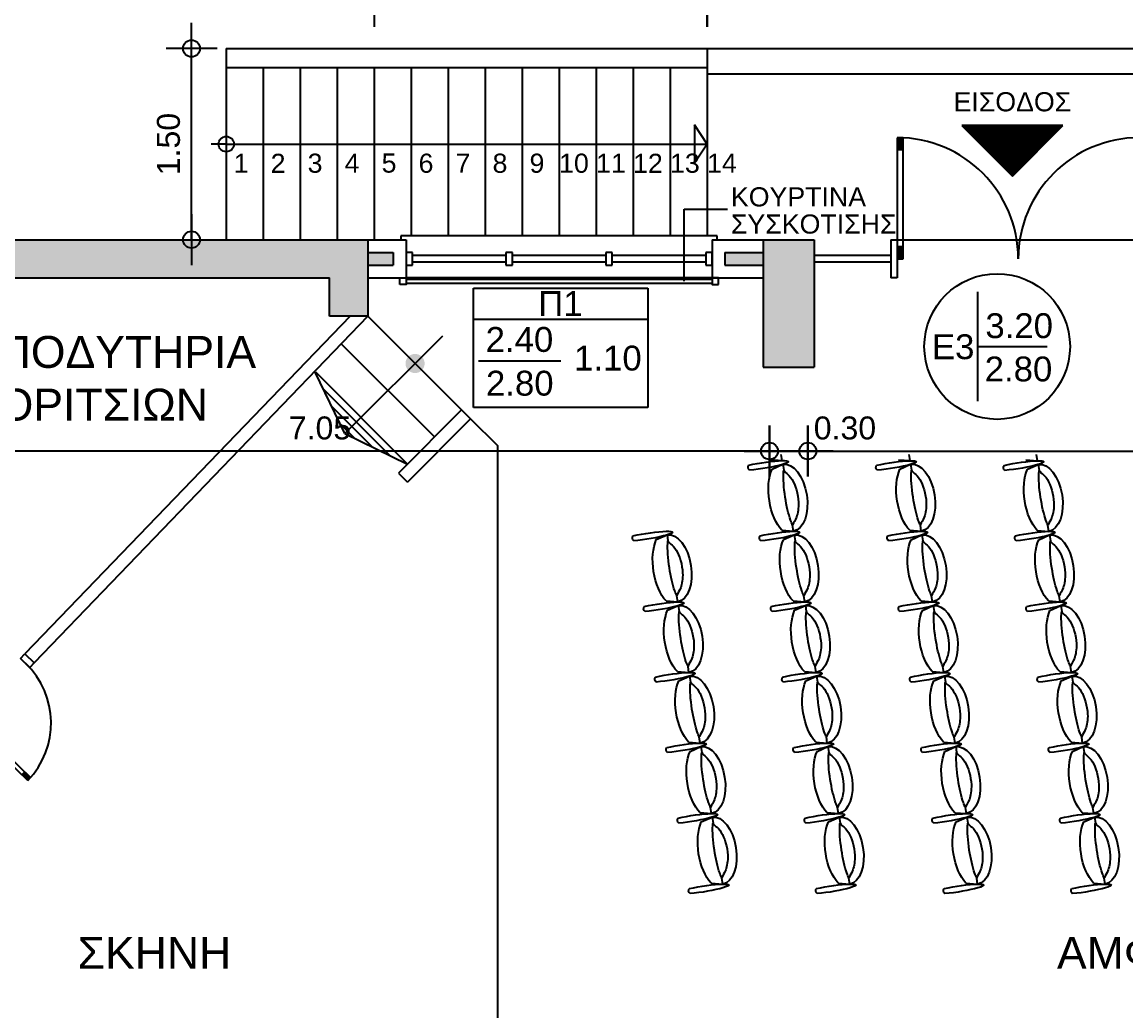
# Model space of a CAD drawing. Header units: metres. Extents: x -11 to 85, y -301 to 135.
# Drawn here: x 16.26 to 24.92, y 38.5 to 46.25 of the extents above; entities that cross this region are included whole.
import ezdxf
from ezdxf.enums import TextEntityAlignment as Align

# ---------------------------------------------------------------- set-up
doc = ezdxf.new("R2010")
doc.units = ezdxf.units.M
doc.header["$LTSCALE"] = 0.036
doc.header["$PDMODE"] = 2
for name, color, linetype in [('arxitek corofos', 252, 'Continuous'), ('DIMBLK', 252, 'Continuous'), ('Epipla', 252, 'Continuous'), ('Parathira', 252, 'Continuous')]:
    doc.layers.add(name, color=color, linetype=linetype)
doc.styles.add('COMU-N', font='arial.ttf')
doc.styles.get("Standard").update_dxf_attribs({"font": 'arial.ttf'})
doc.dimstyles.new('CADWDOT', dxfattribs={"dimscale": 0.1, "dimtxt": 1.8, "dimasz": 0.08, "dimexe": 2, "dimexo": 0, "dimgap": 0.09, "dimtad": 0, "dimrnd": 0.001, "dimzin": 0, "dimdsep": 46, "dimtxsty": 'Standard', "dimblk1": 'ARTDIM', "dimblk2": 'ARTDIM', "dimsah": 1, "dimcen": 0.09, "dimdle": 0.05, "dimse1": 1, "dimse2": 1, "dimadec": 0, "dimazin": 0, "dimtfac": 1, "dimtmove": 0, "dimatfit": 3, "dimldrblk": 'ARTDIM', "dimfxl": 2, "dimtvp": 0.9999, "dimtolj": 1, "dimtzin": 0, "dimarcsym": 0})

# ---------------------------------------------------------------- blocks, each defined once
blk = doc.blocks.new('A$C52D13D70')
at = {"layer": 'Parathira'}
for p, q in [((-0.33, 0.04), (-0.33, -2.44)), ((-0.3, 0.04), (-0.33, 0.04)), ((-0.1, 0), (-0.2, 0)), ((-0.2, 0), (-0.2, -0.05)), ((-0.1, -0.05), (-0.1, 0)), ((0, 0), (0, -2.4)), ((-0.2, -0.05), (-0.1, -0.05)), ((-0.175, -0.05), (-0.175, -0.7833)), ((-0.125, -0.05), (-0.125, -0.7833)), ((-0.1, -0.7833), (-0.2, -0.7833)), ((-0.2, -0.7833), (-0.2, -0.8333)), ((-0.2, -0.8333), (-0.1, -0.8333)), ((-0.175, -0.8333), (-0.175, -1.5667)), ((-0.125, -0.8333), (-0.125, -1.5667)), ((-0.1, -0.8333), (-0.1, -0.7833)), ((-0.1, -1.5667), (-0.2, -1.5667)), ((-0.2, -1.5667), (-0.2, -1.6167)), ((-0.2, -1.6167), (-0.1, -1.6167)), ((-0.175, -1.6167), (-0.175, -2.35)), ((-0.125, -1.6167), (-0.125, -2.35)), ((-0.1, -1.6167), (-0.1, -1.5667)), ((-0.1, -2.35), (-0.2, -2.35)), ((-0.2, -2.35), (-0.2, -2.4)), ((-0.2, -2.4), (-0.1, -2.4)), ((-0.1, -2.4), (-0.1, -2.35)), ((-0.33, -2.44), (-0.3, -2.44))]:
    blk.add_line(p, q, dxfattribs=at)
blk = doc.blocks.new('ARTDIM')
at = {"layer": 'DIMBLK'}
for p, q in [((0, -24.9975), (0, 24.9975)), ((-24.9975, 0), (24.9975, 0))]:
    blk.add_line(p, q, dxfattribs=at)
blk.add_circle((0, 0), 8.25, dxfattribs=at)
blk = doc.blocks.new('*D416')
at = {"layer": 'arxitek corofos', "color": 0, "lineweight": -2}
blk.add_line((22.1157, 42.89), (15.0817, 42.89), dxfattribs=at)
at = {"layer": 'Defpoints', "color": 0, "transparency": 16777216}
for p in [(15.0737, 43.5474), (22.1237, 43.5474), (15.0737, 42.89)]:
    blk.add_point(p, dxfattribs=at)
at = {"layer": 'arxitek corofos', "color": 0, "lineweight": -2, "xscale": 0.008, "yscale": 0.008, "zscale": 0.008, "rotation": 180}
blk.add_blockref('ARTDIM', (15.0737, 42.89), dxfattribs=at)
at = {"layer": 'arxitek corofos', "color": 0, "lineweight": -2, "xscale": 0.008, "yscale": 0.008, "zscale": 0.008}
blk.add_blockref('ARTDIM', (22.1237, 42.89), dxfattribs=at)
at = {"layer": 'arxitek corofos', "color": 0, "insert": (18.5987, 43.07), "char_height": 0.18, "attachment_point": 5}
blk.add_mtext('\\A1;7.05', dxfattribs=at)
blk = doc.blocks.new('*D417')
at = {"layer": 'arxitek corofos', "color": 0, "lineweight": -2}
for p, q in [((22.1317, 42.89), (22.4157, 42.89)), ((22.4237, 42.89), (22.9983, 42.89))]:
    blk.add_line(p, q, dxfattribs=at)
at = {"layer": 'Defpoints', "color": 0, "transparency": 16777216}
for p in [(22.1237, 43.5474), (22.4237, 43.5474), (22.4237, 42.89)]:
    blk.add_point(p, dxfattribs=at)
at = {"layer": 'arxitek corofos', "color": 0, "lineweight": -2, "xscale": 0.008, "yscale": 0.008, "zscale": 0.008, "rotation": 180}
blk.add_blockref('ARTDIM', (22.1237, 42.89), dxfattribs=at)
at = {"layer": 'arxitek corofos', "color": 0, "lineweight": -2, "xscale": 0.008, "yscale": 0.008, "zscale": 0.008}
blk.add_blockref('ARTDIM', (22.4237, 42.89), dxfattribs=at)
at = {"layer": 'arxitek corofos', "color": 0, "insert": (22.715, 43.07), "char_height": 0.18, "attachment_point": 5}
blk.add_mtext('\\A1;0.30', dxfattribs=at)
blk = doc.blocks.new('*D418')
at = {"layer": 'arxitek corofos', "color": 0, "lineweight": -2}
blk.add_line((22.4317, 42.89), (29.3157, 42.89), dxfattribs=at)
at = {"layer": 'Defpoints', "color": 0, "transparency": 16777216}
for p in [(22.4237, 43.5474), (29.3237, 43.5474), (29.3237, 42.89)]:
    blk.add_point(p, dxfattribs=at)
at = {"layer": 'arxitek corofos', "color": 0, "lineweight": -2, "xscale": 0.008, "yscale": 0.008, "zscale": 0.008, "rotation": 180}
blk.add_blockref('ARTDIM', (22.4237, 42.89), dxfattribs=at)
at = {"layer": 'arxitek corofos', "color": 0, "lineweight": -2, "xscale": 0.008, "yscale": 0.008, "zscale": 0.008}
blk.add_blockref('ARTDIM', (29.3237, 42.89), dxfattribs=at)
at = {"layer": 'arxitek corofos', "color": 0, "insert": (25.8737, 43.07), "char_height": 0.18, "attachment_point": 5}
blk.add_mtext('\\A1;6.90', dxfattribs=at)
blk = doc.blocks.new('A$C32F8495E')
at = {"layer": 'Parathira'}
for p, q in [((1.2176, 1.1864), (1.2534, 1.2213)), ((1.2874, 1.1147), (1.2176, 1.1864)), ((1.3232, 1.1496), (1.2874, 1.1147)), ((0.752, 0.7328), (0.7162, 0.6979)), ((0.8218, 0.6611), (0.752, 0.7328)), ((0.7911, 0.6927), (0.8144, 0.7154)), ((1.2447, 0.2271), (0.7911, 0.6927)), ((0.7957, 0.6972), (0.8411, 0.6507)), ((0.8004, 0.7018), (0.8458, 0.6552)), ((0.8051, 0.7063), (0.8504, 0.6597)), ((0.8097, 0.7108), (0.8551, 0.6643)), ((0.8144, 0.7154), (1.2674, 0.2504)), ((0.786, 0.6262), (0.8218, 0.6611)), ((0.8597, 0.6688), (0.8365, 0.6461)), ((1.2226, 0.2964), (1.1993, 0.2737)), ((1.204, 0.2782), (1.2493, 0.2317)), ((1.2087, 0.2828), (1.2539, 0.2363)), ((1.2133, 0.2873), (1.2585, 0.2409)), ((1.218, 0.2918), (1.263, 0.2456))]:
    blk.add_line(p, q, dxfattribs=at)
blk.add_arc((0.7911, 0.6927), 0.65, 314.25594, 44.25594, dxfattribs=at)
blk = doc.blocks.new('A$C4C174ED7')
at = {"layer": 'Epipla'}
for p, q in [((1.6756, 3.0494), (1.7669, 3.0564)), ((1.7669, 3.0564), (1.7593, 3.009)), ((2.6721, 3.0495), (2.7633, 3.0565)), ((2.7633, 3.0565), (2.7558, 3.009)), ((3.6743, 3.0497), (3.7655, 3.0566)), ((3.7655, 3.0566), (3.758, 3.0092)), ((4.6743, 3.0497), (4.7655, 3.0566)), ((4.7655, 3.0566), (4.758, 3.0092)), ((1.599, 2.5687), (1.6831, 2.5311)), ((1.6831, 2.5311), (1.6906, 2.578)), ((2.5954, 2.5688), (2.6795, 2.5311)), ((2.6795, 2.5311), (2.687, 2.578)), ((3.5976, 2.569), (3.6817, 2.5313)), ((3.6817, 2.5313), (3.6892, 2.5782)), ((4.5976, 2.569), (4.6817, 2.5313)), ((4.6817, 2.5313), (4.6892, 2.5782)), ((1.5874, 2.4964), (1.6787, 2.5034)), ((1.6787, 2.5034), (1.6711, 2.456)), ((2.5838, 2.4965), (2.6751, 2.5035)), ((2.6751, 2.5035), (2.6675, 2.456)), ((3.5861, 2.4967), (3.6773, 2.5036)), ((3.6773, 2.5036), (3.6697, 2.4562)), ((4.5861, 2.4967), (4.6773, 2.5036)), ((4.6773, 2.5036), (4.6697, 2.4562)), ((1.5107, 2.0157), (1.5949, 1.978)), ((1.5949, 1.978), (1.6023, 2.025)), ((2.5071, 2.0158), (2.5913, 1.9781)), ((2.5913, 1.9781), (2.5988, 2.025)), ((3.5094, 2.016), (3.5935, 1.9783)), ((3.5935, 1.9783), (3.601, 2.0252)), ((4.5094, 2.016), (4.5935, 1.9783)), ((4.5935, 1.9783), (4.601, 2.0252)), ((1.4992, 1.9434), (1.5904, 1.9504)), ((1.5904, 1.9504), (1.5829, 1.903)), ((2.4956, 1.9435), (2.5869, 1.9505)), ((2.5869, 1.9505), (2.5793, 1.903)), ((3.4978, 1.9437), (3.5891, 1.9506)), ((3.5891, 1.9506), (3.5815, 1.9032)), ((4.4978, 1.9437), (4.5891, 1.9506)), ((4.5891, 1.9506), (4.5815, 1.9032)), ((1.5066, 1.425), (1.5141, 1.4719)), ((2.503, 1.4251), (2.5105, 1.472)), ((3.5053, 1.4253), (3.5127, 1.4722)), ((4.5053, 1.4253), (4.5127, 1.4722)), ((1.411, 1.3904), (1.5022, 1.3974)), ((1.4225, 1.4627), (1.5066, 1.425)), ((1.5022, 1.3974), (1.4947, 1.35)), ((2.4074, 1.3905), (2.4986, 1.3975)), ((2.4189, 1.4628), (2.503, 1.4251)), ((2.4986, 1.3975), (2.4911, 1.35)), ((3.4096, 1.3906), (3.5009, 1.3976)), ((3.4211, 1.463), (3.5053, 1.4253)), ((3.5009, 1.3976), (3.4933, 1.3502)), ((4.4096, 1.3906), (4.5009, 1.3976)), ((4.4211, 1.463), (4.5053, 1.4253)), ((4.5009, 1.3976), (4.4933, 1.3502)), ((1.3343, 0.9097), (1.4184, 0.872)), ((1.4184, 0.872), (1.4259, 0.9189)), ((2.3307, 0.9098), (2.4148, 0.8721)), ((2.4148, 0.8721), (2.4223, 0.919)), ((3.3329, 0.91), (3.417, 0.8723)), ((3.417, 0.8723), (3.4245, 0.9192)), ((4.3329, 0.91), (4.417, 0.8723)), ((4.417, 0.8723), (4.4245, 0.9192)), ((1.3226, 0.8363), (1.4138, 0.8433)), ((1.4138, 0.8433), (1.4062, 0.7959)), ((2.319, 0.8364), (2.4102, 0.8434)), ((2.4102, 0.8434), (2.4027, 0.7959)), ((3.3212, 0.8366), (3.4124, 0.8435)), ((3.4124, 0.8435), (3.4049, 0.7961)), ((4.3212, 0.8366), (4.4124, 0.8435)), ((4.4124, 0.8435), (4.4049, 0.7961)), ((1.2459, 0.3556), (1.33, 0.3179)), ((1.33, 0.3179), (1.3375, 0.3649)), ((2.2423, 0.3557), (2.3264, 0.318)), ((2.3264, 0.318), (2.3339, 0.3649)), ((3.2445, 0.3559), (3.3286, 0.3182)), ((3.3286, 0.3182), (3.3361, 0.3651)), ((4.2445, 0.3559), (4.3286, 0.3182)), ((4.3286, 0.3182), (4.3361, 0.3651)), ((2.2306, 0.2823), (2.3218, 0.2893)), ((2.3218, 0.2893), (2.3143, 0.2418)), ((3.2328, 0.2825), (3.324, 0.2894)), ((3.324, 0.2894), (3.3165, 0.242)), ((4.233, 0.2836), (4.3242, 0.2905)), ((4.3242, 0.2905), (4.3166, 0.2431)), ((2.1539, -0.1984), (2.238, -0.2361)), ((2.238, -0.2361), (2.2455, -0.1892)), ((3.1561, -0.1982), (3.2402, -0.2359)), ((3.2402, -0.2359), (3.2477, -0.189)), ((4.1563, -0.1971), (4.2404, -0.2348)), ((4.2404, -0.2348), (4.2479, -0.1879)), ((2.1422, -0.2718), (2.2334, -0.2648)), ((2.2334, -0.2648), (2.2259, -0.3123)), ((3.1444, -0.2716), (3.2356, -0.2647)), ((3.2356, -0.2647), (3.2281, -0.3121)), ((4.1446, -0.2705), (4.2358, -0.2636)), ((4.2358, -0.2636), (4.2282, -0.311))]:
    blk.add_line(p, q, dxfattribs=at)
for points in [[(1.5105, 3.1315, 0.397593), (1.5043, 3.0919)], [(2.5069, 3.1315, 0.397593), (2.5007, 3.092)], [(3.5091, 3.1317, 0.397593), (3.503, 3.0922)], [(4.5091, 3.1317, 0.397593), (4.503, 3.0922)], [(1.4223, 2.5785, 0.397593), (1.4161, 2.5389)], [(2.4187, 2.5785, 0.397593), (2.4125, 2.539)], [(3.4209, 2.5787, 0.397593), (3.4147, 2.5392)], [(4.4209, 2.5787, 0.397593), (4.4147, 2.5392)], [(1.334, 2.0254, 0.397593), (1.3279, 1.9859)], [(2.3304, 2.0255, 0.397593), (2.3243, 1.986)], [(3.3327, 2.0257, 0.397593), (3.3265, 1.9862)], [(4.3327, 2.0257, 0.397593), (4.3265, 1.9862)], [(1.2458, 1.4724, 0.397593), (1.2396, 1.4329)], [(2.2422, 1.4725, 0.397593), (2.2361, 1.433)], [(3.2444, 1.4727, 0.397593), (3.2383, 1.4331)], [(4.2444, 1.4727, 0.397593), (4.2383, 1.4331)], [(1.1576, 0.9194, 0.397593), (1.1514, 0.8799)], [(2.154, 0.9195, 0.397593), (2.1478, 0.88)], [(2.154, 0.9195, 0.397593), (2.1478, 0.88)], [(3.1562, 0.9197, 0.397593), (3.15, 0.8801)], [(3.1562, 0.9197, 0.397593), (3.15, 0.8801)], [(4.1562, 0.9197, 0.397593), (4.15, 0.8801)], [(1.0692, 0.3653, 0.397593), (1.063, 0.3258)], [(2.0656, 0.3654, 0.397593), (2.0594, 0.3259)], [(2.0656, 0.3654, 0.397593), (2.0594, 0.3259)], [(3.0678, 0.3656, 0.397593), (3.0616, 0.326)], [(3.0678, 0.3656, 0.397593), (3.0616, 0.326)], [(4.0678, 0.3656, 0.397593), (4.0616, 0.326)], [(1.9772, -0.1887, 0.397593), (1.971, -0.2282)], [(1.9772, -0.1887, 0.397593), (1.971, -0.2282)], [(2.9794, -0.1885, 0.397593), (2.9732, -0.228)], [(2.9794, -0.1885, 0.397593), (2.9732, -0.228)], [(3.9796, -0.1874, 0.397593), (3.9734, -0.227)]]:
    blk.add_lwpolyline(points, format="xyb", dxfattribs=at)
for centre, major_axis, ratio, start_param, end_param in [((1.6115, 3.0954), (-0.2028, 0.0318), 0.113529, 1.031877, 5.251545), ((2.6079, 3.0954), (-0.2028, 0.0318), 0.113529, 1.031877, 5.251545), ((3.6101, 3.0956), (-0.2028, 0.0318), 0.113529, 1.031877, 5.251545), ((4.6101, 3.0956), (-0.2028, 0.0318), 0.113529, 1.031877, 5.251545), ((1.725, 2.7937), (0.0463, 0.2995), 0.493003, 0.628379, 2.49343), ((1.725, 2.7937), (0.0419, 0.2627), 0.552275, 3.141593, 6.283185), ((2.7214, 2.7938), (0.0463, 0.2995), 0.493003, 0.628379, 2.49343), ((2.7214, 2.7938), (0.0419, 0.2627), 0.552275, 3.141593, 6.283185), ((3.7236, 2.794), (0.0463, 0.2995), 0.493003, 0.628379, 2.49343), ((3.7236, 2.794), (0.0419, 0.2627), 0.552275, 3.141593, 6.283185), ((4.7236, 2.794), (0.0463, 0.2995), 0.493003, 0.628379, 2.49343), ((4.7236, 2.794), (0.0419, 0.2627), 0.552275, 3.141593, 6.283185), ((1.5233, 2.5424), (-0.2028, 0.0318), 0.113529, 1.031877, 5.251545), ((2.5197, 2.5424), (-0.2028, 0.0318), 0.113529, 1.031877, 5.251545), ((3.5219, 2.5426), (-0.2028, 0.0318), 0.113529, 1.031877, 5.251545), ((4.5219, 2.5426), (-0.2028, 0.0318), 0.113529, 1.031877, 5.251545), ((1.6368, 2.2407), (0.0463, 0.2995), 0.493003, 0.628379, 2.49343), ((1.6368, 2.2407), (0.0419, 0.2627), 0.552275, 3.141593, 6.283185), ((2.6332, 2.2408), (0.0463, 0.2995), 0.493003, 0.628379, 2.49343), ((2.6332, 2.2408), (0.0419, 0.2627), 0.552275, 3.141593, 6.283185), ((3.6354, 2.241), (0.0463, 0.2995), 0.493003, 0.628379, 2.49343), ((3.6354, 2.241), (0.0419, 0.2627), 0.552275, 3.141593, 6.283185), ((4.6354, 2.241), (0.0463, 0.2995), 0.493003, 0.628379, 2.49343), ((4.6354, 2.241), (0.0419, 0.2627), 0.552275, 3.141593, 6.283185), ((1.435, 1.9894), (-0.2028, 0.0318), 0.113529, 1.031877, 5.251545), ((2.4315, 1.9894), (-0.2028, 0.0318), 0.113529, 1.031877, 5.251545), ((3.4337, 1.9896), (-0.2028, 0.0318), 0.113529, 1.031877, 5.251545), ((4.4337, 1.9896), (-0.2028, 0.0318), 0.113529, 1.031877, 5.251545), ((1.5485, 1.6877), (0.0463, 0.2995), 0.493003, 0.628379, 2.49343), ((1.5485, 1.6877), (0.0419, 0.2627), 0.552275, 3.141593, 6.283185), ((2.545, 1.6878), (0.0463, 0.2995), 0.493003, 0.628379, 2.49343), ((2.545, 1.6878), (0.0419, 0.2627), 0.552275, 3.141593, 6.283185), ((3.5472, 1.6879), (0.0463, 0.2995), 0.493003, 0.628379, 2.49343), ((3.5472, 1.6879), (0.0419, 0.2627), 0.552275, 3.141593, 6.283185), ((4.5472, 1.6879), (0.0463, 0.2995), 0.493003, 0.628379, 2.49343), ((4.5472, 1.6879), (0.0419, 0.2627), 0.552275, 3.141593, 6.283185), ((1.3468, 1.4364), (-0.2028, 0.0318), 0.113529, 1.031877, 5.251545), ((2.3432, 1.4364), (-0.2028, 0.0318), 0.113529, 1.031877, 5.251545), ((3.3454, 1.4366), (-0.2028, 0.0318), 0.113529, 1.031877, 5.251545), ((4.3454, 1.4366), (-0.2028, 0.0318), 0.113529, 1.031877, 5.251545), ((1.4603, 1.1347), (0.0463, 0.2995), 0.493003, 0.628379, 2.49343), ((1.4603, 1.1347), (0.0419, 0.2627), 0.552275, 3.141593, 6.283185), ((2.4567, 1.1348), (0.0463, 0.2995), 0.493003, 0.628379, 2.49343), ((2.4567, 1.1348), (0.0419, 0.2627), 0.552275, 3.141593, 6.283185), ((3.4589, 1.1349), (0.0463, 0.2995), 0.493003, 0.628379, 2.49343), ((3.4589, 1.1349), (0.0419, 0.2627), 0.552275, 3.141593, 6.283185), ((4.4589, 1.1349), (0.0463, 0.2995), 0.493003, 0.628379, 2.49343), ((4.4589, 1.1349), (0.0419, 0.2627), 0.552275, 3.141593, 6.283185), ((1.2586, 0.8834), (-0.2028, 0.0318), 0.113529, 1.031877, 5.251545), ((2.255, 0.8834), (-0.2028, 0.0318), 0.113529, 1.031877, 5.251545), ((3.2572, 0.8836), (-0.2028, 0.0318), 0.113529, 1.031877, 5.251545), ((4.2572, 0.8836), (-0.2028, 0.0318), 0.113529, 1.031877, 5.251545), ((1.3719, 0.5806), (0.0463, 0.2995), 0.493003, 0.628379, 2.49343), ((1.3719, 0.5806), (0.0419, 0.2627), 0.552275, 3.141593, 6.283185), ((2.3683, 0.5807), (0.0463, 0.2995), 0.493003, 0.628379, 2.49343), ((2.3683, 0.5807), (0.0419, 0.2627), 0.552275, 3.141593, 6.283185), ((3.3705, 0.5809), (0.0463, 0.2995), 0.493003, 0.628379, 2.49343), ((3.3705, 0.5809), (0.0419, 0.2627), 0.552275, 3.141593, 6.283185), ((4.3705, 0.5809), (0.0463, 0.2995), 0.493003, 0.628379, 2.49343), ((4.3705, 0.5809), (0.0419, 0.2627), 0.552275, 3.141593, 6.283185), ((1.1702, 0.3293), (-0.2028, 0.0318), 0.113529, 1.031877, 5.251545), ((2.1666, 0.3293), (-0.2028, 0.0318), 0.113529, 1.031877, 5.251545), ((3.1688, 0.3295), (-0.2028, 0.0318), 0.113529, 1.031877, 5.251545), ((4.1688, 0.3295), (-0.2028, 0.0318), 0.113529, 1.031877, 5.251545), ((2.2799, 0.0266), (0.0463, 0.2995), 0.493003, 0.628379, 2.49343), ((2.2799, 0.0266), (0.0419, 0.2627), 0.552275, 3.141593, 6.283185), ((3.2821, 0.0268), (0.0463, 0.2995), 0.493003, 0.628379, 2.49343), ((3.2821, 0.0268), (0.0419, 0.2627), 0.552275, 3.141593, 6.283185), ((4.2823, 0.0278), (0.0463, 0.2995), 0.493003, 0.628379, 2.49343), ((4.2823, 0.0278), (0.0419, 0.2627), 0.552275, 3.141593, 6.283185), ((2.0782, -0.2248), (-0.2028, 0.0318), 0.113529, 1.031877, 5.251545), ((3.0804, -0.2246), (-0.2028, 0.0318), 0.113529, 1.031877, 5.251545), ((4.0806, -0.2235), (-0.2028, 0.0318), 0.113529, 1.031877, 5.251545)]:
    blk.add_ellipse(centre, major_axis=major_axis, ratio=ratio, start_param=start_param, end_param=end_param, dxfattribs=at)
for points, knots in [([(1.7593, 3.009), (1.7548, 2.9999), (1.7489, 2.9861), (1.7278, 2.9245), (1.7121, 2.8573), (1.6903, 2.716), (1.6856, 2.6419), (1.689, 2.5908), (1.6898, 2.5839), (1.6906, 2.5784)], [0.506584, 0.506584, 0.506584, 0.506584, 0.805592, 0.805592, 1.599086, 1.599086, 2.473163, 2.473163, 2.635992, 2.635992, 2.635992, 2.635992]), ([(1.6906, 2.5784), (1.6906, 2.5784), (1.7017, 2.5958), (1.7253, 2.6116), (1.7412, 2.6277), (1.7821, 2.695), (1.8027, 2.7656), (1.8079, 2.8747), (1.8007, 2.9168), (1.7793, 2.9753), (1.7673, 2.9855), (1.7593, 3.009), (1.7593, 3.009), (1.7593, 3.009)], [3.141593, 3.141593, 3.141593, 3.141593, 3.601272, 3.601272, 4.06095, 4.06095, 4.924473, 4.924473, 5.526258, 5.526258, 6.140896, 6.140896, 6.283185, 6.283185, 6.283185, 6.283185]), ([(2.7558, 3.009), (2.7512, 3), (2.7453, 2.9861), (2.7243, 2.9246), (2.7086, 2.8574), (2.6867, 2.716), (2.682, 2.6419), (2.6854, 2.5909), (2.6862, 2.584), (2.6871, 2.5785)], [0.506584, 0.506584, 0.506584, 0.506584, 0.805592, 0.805592, 1.599086, 1.599086, 2.473163, 2.473163, 2.635992, 2.635992, 2.635992, 2.635992]), ([(2.6871, 2.5785), (2.6871, 2.5785), (2.6981, 2.5959), (2.7217, 2.6117), (2.7376, 2.6278), (2.7785, 2.6951), (2.7991, 2.7656), (2.8043, 2.8747), (2.7972, 2.9169), (2.7758, 2.9754), (2.7637, 2.9856), (2.7558, 3.009), (2.7558, 3.009), (2.7558, 3.009)], [3.141593, 3.141593, 3.141593, 3.141593, 3.601272, 3.601272, 4.06095, 4.06095, 4.924473, 4.924473, 5.526258, 5.526258, 6.140896, 6.140896, 6.283185, 6.283185, 6.283185, 6.283185]), ([(3.758, 3.0092), (3.7534, 3.0001), (3.7475, 2.9863), (3.7265, 2.9247), (3.7108, 2.8576), (3.689, 2.7162), (3.6843, 2.6421), (3.6876, 2.5911), (3.6884, 2.5841), (3.6893, 2.5786)], [0.506584, 0.506584, 0.506584, 0.506584, 0.805592, 0.805592, 1.599086, 1.599086, 2.473163, 2.473163, 2.635992, 2.635992, 2.635992, 2.635992]), ([(3.6893, 2.5786), (3.6893, 2.5786), (3.7003, 2.5961), (3.724, 2.6118), (3.7398, 2.628), (3.7807, 2.6953), (3.8013, 2.7658), (3.8065, 2.8749), (3.7994, 2.9171), (3.778, 2.9756), (3.7659, 2.9858), (3.758, 3.0092), (3.758, 3.0092), (3.758, 3.0092)], [3.141593, 3.141593, 3.141593, 3.141593, 3.601272, 3.601272, 4.06095, 4.06095, 4.924473, 4.924473, 5.526258, 5.526258, 6.140896, 6.140896, 6.283185, 6.283185, 6.283185, 6.283185]), ([(4.758, 3.0092), (4.7534, 3.0001), (4.7475, 2.9863), (4.7265, 2.9247), (4.7108, 2.8576), (4.689, 2.7162), (4.6843, 2.6421), (4.6876, 2.5911), (4.6884, 2.5841), (4.6893, 2.5786)], [0.506584, 0.506584, 0.506584, 0.506584, 0.805592, 0.805592, 1.599086, 1.599086, 2.473163, 2.473163, 2.635992, 2.635992, 2.635992, 2.635992]), ([(4.6893, 2.5786), (4.6893, 2.5786), (4.7003, 2.5961), (4.724, 2.6118), (4.7398, 2.628), (4.7807, 2.6953), (4.8013, 2.7658), (4.8065, 2.8749), (4.7994, 2.9171), (4.778, 2.9756), (4.7659, 2.9858), (4.758, 3.0092), (4.758, 3.0092), (4.758, 3.0092)], [3.141593, 3.141593, 3.141593, 3.141593, 3.601272, 3.601272, 4.06095, 4.06095, 4.924473, 4.924473, 5.526258, 5.526258, 6.140896, 6.140896, 6.283185, 6.283185, 6.283185, 6.283185]), ([(1.6711, 2.456), (1.6665, 2.4469), (1.6607, 2.4331), (1.6396, 2.3715), (1.6239, 2.3043), (1.6021, 2.163), (1.5974, 2.0889), (1.6008, 2.0378), (1.6016, 2.0309), (1.6024, 2.0254)], [0.506584, 0.506584, 0.506584, 0.506584, 0.805592, 0.805592, 1.599086, 1.599086, 2.473163, 2.473163, 2.635992, 2.635992, 2.635992, 2.635992]), ([(1.6024, 2.0254), (1.6024, 2.0254), (1.6135, 2.0428), (1.6371, 2.0586), (1.653, 2.0747), (1.6938, 2.142), (1.7145, 2.2126), (1.7197, 2.3217), (1.7125, 2.3638), (1.6911, 2.4223), (1.679, 2.4325), (1.6711, 2.456), (1.6711, 2.456), (1.6711, 2.456)], [3.141593, 3.141593, 3.141593, 3.141593, 3.601272, 3.601272, 4.06095, 4.06095, 4.924473, 4.924473, 5.526258, 5.526258, 6.140896, 6.140896, 6.283185, 6.283185, 6.283185, 6.283185]), ([(2.6675, 2.456), (2.6629, 2.4469), (2.6571, 2.4331), (2.636, 2.3715), (2.6203, 2.3044), (2.5985, 2.163), (2.5938, 2.0889), (2.5972, 2.0379), (2.598, 2.031), (2.5988, 2.0255)], [0.506584, 0.506584, 0.506584, 0.506584, 0.805592, 0.805592, 1.599086, 1.599086, 2.473163, 2.473163, 2.635992, 2.635992, 2.635992, 2.635992]), ([(2.5988, 2.0255), (2.5988, 2.0255), (2.6099, 2.0429), (2.6335, 2.0587), (2.6494, 2.0748), (2.6902, 2.1421), (2.7109, 2.2126), (2.7161, 2.3217), (2.7089, 2.3639), (2.6875, 2.4224), (2.6754, 2.4326), (2.6675, 2.456), (2.6675, 2.456), (2.6675, 2.456)], [3.141593, 3.141593, 3.141593, 3.141593, 3.601272, 3.601272, 4.06095, 4.06095, 4.924473, 4.924473, 5.526258, 5.526258, 6.140896, 6.140896, 6.283185, 6.283185, 6.283185, 6.283185]), ([(3.6697, 2.4562), (3.6652, 2.4471), (3.6593, 2.4333), (3.6382, 2.3717), (3.6225, 2.3046), (3.6007, 2.1632), (3.596, 2.0891), (3.5994, 2.0381), (3.6002, 2.0311), (3.6011, 2.0256)], [0.506584, 0.506584, 0.506584, 0.506584, 0.805592, 0.805592, 1.599086, 1.599086, 2.473163, 2.473163, 2.635992, 2.635992, 2.635992, 2.635992]), ([(3.6011, 2.0256), (3.6011, 2.0256), (3.6121, 2.0431), (3.6357, 2.0588), (3.6516, 2.075), (3.6925, 2.1422), (3.7131, 2.2128), (3.7183, 2.3219), (3.7111, 2.364), (3.6897, 2.4226), (3.6777, 2.4328), (3.6697, 2.4562), (3.6697, 2.4562), (3.6697, 2.4562)], [3.141593, 3.141593, 3.141593, 3.141593, 3.601272, 3.601272, 4.06095, 4.06095, 4.924473, 4.924473, 5.526258, 5.526258, 6.140896, 6.140896, 6.283185, 6.283185, 6.283185, 6.283185]), ([(4.6697, 2.4562), (4.6652, 2.4471), (4.6593, 2.4333), (4.6382, 2.3717), (4.6225, 2.3046), (4.6007, 2.1632), (4.596, 2.0891), (4.5994, 2.0381), (4.6002, 2.0311), (4.6011, 2.0256)], [0.506584, 0.506584, 0.506584, 0.506584, 0.805592, 0.805592, 1.599086, 1.599086, 2.473163, 2.473163, 2.635992, 2.635992, 2.635992, 2.635992]), ([(4.6011, 2.0256), (4.6011, 2.0256), (4.6121, 2.0431), (4.6357, 2.0588), (4.6516, 2.075), (4.6925, 2.1422), (4.7131, 2.2128), (4.7183, 2.3219), (4.7111, 2.364), (4.6897, 2.4226), (4.6777, 2.4328), (4.6697, 2.4562), (4.6697, 2.4562), (4.6697, 2.4562)], [3.141593, 3.141593, 3.141593, 3.141593, 3.601272, 3.601272, 4.06095, 4.06095, 4.924473, 4.924473, 5.526258, 5.526258, 6.140896, 6.140896, 6.283185, 6.283185, 6.283185, 6.283185]), ([(1.5829, 1.903), (1.5783, 1.8939), (1.5724, 1.8801), (1.5514, 1.8185), (1.5357, 1.7513), (1.5139, 1.61), (1.5092, 1.5358), (1.5125, 1.4848), (1.5133, 1.4779), (1.5142, 1.4724)], [0.506584, 0.506584, 0.506584, 0.506584, 0.805592, 0.805592, 1.599086, 1.599086, 2.473163, 2.473163, 2.635992, 2.635992, 2.635992, 2.635992]), ([(1.5142, 1.4724), (1.5142, 1.4724), (1.5252, 1.4898), (1.5489, 1.5056), (1.5647, 1.5217), (1.6056, 1.589), (1.6262, 1.6596), (1.6314, 1.7687), (1.6243, 1.8108), (1.6029, 1.8693), (1.5908, 1.8795), (1.5829, 1.903), (1.5829, 1.903), (1.5829, 1.903)], [3.141593, 3.141593, 3.141593, 3.141593, 3.601272, 3.601272, 4.06095, 4.06095, 4.924473, 4.924473, 5.526258, 5.526258, 6.140896, 6.140896, 6.283185, 6.283185, 6.283185, 6.283185]), ([(2.5793, 1.903), (2.5747, 1.8939), (2.5689, 1.8801), (2.5478, 1.8185), (2.5321, 1.7514), (2.5103, 1.61), (2.5056, 1.5359), (2.509, 1.4849), (2.5097, 1.4779), (2.5106, 1.4725)], [0.506584, 0.506584, 0.506584, 0.506584, 0.805592, 0.805592, 1.599086, 1.599086, 2.473163, 2.473163, 2.635992, 2.635992, 2.635992, 2.635992]), ([(2.5106, 1.4725), (2.5106, 1.4725), (2.5216, 1.4899), (2.5453, 1.5057), (2.5612, 1.5218), (2.602, 1.5891), (2.6227, 1.6596), (2.6278, 1.7687), (2.6207, 1.8109), (2.5993, 1.8694), (2.5872, 1.8796), (2.5793, 1.903), (2.5793, 1.903), (2.5793, 1.903)], [3.141593, 3.141593, 3.141593, 3.141593, 3.601272, 3.601272, 4.06095, 4.06095, 4.924473, 4.924473, 5.526258, 5.526258, 6.140896, 6.140896, 6.283185, 6.283185, 6.283185, 6.283185]), ([(3.5815, 1.9032), (3.5769, 1.8941), (3.5711, 1.8803), (3.55, 1.8187), (3.5343, 1.7516), (3.5125, 1.6102), (3.5078, 1.5361), (3.5112, 1.4851), (3.512, 1.4781), (3.5128, 1.4726)], [0.506584, 0.506584, 0.506584, 0.506584, 0.805592, 0.805592, 1.599086, 1.599086, 2.473163, 2.473163, 2.635992, 2.635992, 2.635992, 2.635992]), ([(3.5128, 1.4726), (3.5128, 1.4726), (3.5239, 1.4901), (3.5475, 1.5058), (3.5634, 1.5219), (3.6042, 1.5892), (3.6249, 1.6598), (3.6301, 1.7689), (3.6229, 1.811), (3.6015, 1.8696), (3.5894, 1.8798), (3.5815, 1.9032), (3.5815, 1.9032), (3.5815, 1.9032)], [3.141593, 3.141593, 3.141593, 3.141593, 3.601272, 3.601272, 4.06095, 4.06095, 4.924473, 4.924473, 5.526258, 5.526258, 6.140896, 6.140896, 6.283185, 6.283185, 6.283185, 6.283185]), ([(4.5815, 1.9032), (4.5769, 1.8941), (4.5711, 1.8803), (4.55, 1.8187), (4.5343, 1.7516), (4.5125, 1.6102), (4.5078, 1.5361), (4.5112, 1.4851), (4.512, 1.4781), (4.5128, 1.4726)], [0.506584, 0.506584, 0.506584, 0.506584, 0.805592, 0.805592, 1.599086, 1.599086, 2.473163, 2.473163, 2.635992, 2.635992, 2.635992, 2.635992]), ([(4.5128, 1.4726), (4.5128, 1.4726), (4.5239, 1.4901), (4.5475, 1.5058), (4.5634, 1.5219), (4.6042, 1.5892), (4.6249, 1.6598), (4.6301, 1.7689), (4.6229, 1.811), (4.6015, 1.8696), (4.5894, 1.8798), (4.5815, 1.9032), (4.5815, 1.9032), (4.5815, 1.9032)], [3.141593, 3.141593, 3.141593, 3.141593, 3.601272, 3.601272, 4.06095, 4.06095, 4.924473, 4.924473, 5.526258, 5.526258, 6.140896, 6.140896, 6.283185, 6.283185, 6.283185, 6.283185]), ([(1.4947, 1.35), (1.4901, 1.3409), (1.4842, 1.3271), (1.4632, 1.2655), (1.4474, 1.1983), (1.4256, 1.0569), (1.4209, 0.9828), (1.4243, 0.9318), (1.4251, 0.9249), (1.426, 0.9194)], [0.506584, 0.506584, 0.506584, 0.506584, 0.805592, 0.805592, 1.599086, 1.599086, 2.473163, 2.473163, 2.635992, 2.635992, 2.635992, 2.635992]), ([(1.426, 0.9194), (1.426, 0.9194), (1.437, 0.9368), (1.4606, 0.9526), (1.4765, 0.9687), (1.5174, 1.036), (1.538, 1.1066), (1.5432, 1.2157), (1.536, 1.2578), (1.5146, 1.3163), (1.5026, 1.3265), (1.4947, 1.35), (1.4947, 1.35), (1.4947, 1.35)], [3.141593, 3.141593, 3.141593, 3.141593, 3.601272, 3.601272, 4.06095, 4.06095, 4.924473, 4.924473, 5.526258, 5.526258, 6.140896, 6.140896, 6.283185, 6.283185, 6.283185, 6.283185]), ([(2.4911, 1.35), (2.4865, 1.3409), (2.4806, 1.3271), (2.4596, 1.2655), (2.4439, 1.1984), (2.422, 1.057), (2.4174, 0.9829), (2.4207, 0.9319), (2.4215, 0.9249), (2.4224, 0.9195)], [0.506584, 0.506584, 0.506584, 0.506584, 0.805592, 0.805592, 1.599086, 1.599086, 2.473163, 2.473163, 2.635992, 2.635992, 2.635992, 2.635992]), ([(2.4224, 0.9195), (2.4224, 0.9195), (2.4334, 0.9369), (2.4571, 0.9527), (2.4729, 0.9688), (2.5138, 1.0361), (2.5344, 1.1066), (2.5396, 1.2157), (2.5325, 1.2579), (2.5111, 1.3164), (2.499, 1.3266), (2.4911, 1.35), (2.4911, 1.35), (2.4911, 1.35)], [3.141593, 3.141593, 3.141593, 3.141593, 3.601272, 3.601272, 4.06095, 4.06095, 4.924473, 4.924473, 5.526258, 5.526258, 6.140896, 6.140896, 6.283185, 6.283185, 6.283185, 6.283185]), ([(3.4933, 1.3502), (3.4887, 1.3411), (3.4828, 1.3273), (3.4618, 1.2657), (3.4461, 1.1985), (3.4243, 1.0572), (3.4196, 0.9831), (3.4229, 0.9321), (3.4237, 0.9251), (3.4246, 0.9196)], [0.506584, 0.506584, 0.506584, 0.506584, 0.805592, 0.805592, 1.599086, 1.599086, 2.473163, 2.473163, 2.635992, 2.635992, 2.635992, 2.635992]), ([(3.4246, 0.9196), (3.4246, 0.9196), (3.4356, 0.937), (3.4593, 0.9528), (3.4751, 0.9689), (3.516, 1.0362), (3.5366, 1.1068), (3.5418, 1.2159), (3.5347, 1.258), (3.5133, 1.3166), (3.5012, 1.3268), (3.4933, 1.3502), (3.4933, 1.3502), (3.4933, 1.3502)], [3.141593, 3.141593, 3.141593, 3.141593, 3.601272, 3.601272, 4.06095, 4.06095, 4.924473, 4.924473, 5.526258, 5.526258, 6.140896, 6.140896, 6.283185, 6.283185, 6.283185, 6.283185]), ([(4.4933, 1.3502), (4.4887, 1.3411), (4.4828, 1.3273), (4.4618, 1.2657), (4.4461, 1.1985), (4.4243, 1.0572), (4.4196, 0.9831), (4.4229, 0.9321), (4.4237, 0.9251), (4.4246, 0.9196)], [0.506584, 0.506584, 0.506584, 0.506584, 0.805592, 0.805592, 1.599086, 1.599086, 2.473163, 2.473163, 2.635992, 2.635992, 2.635992, 2.635992]), ([(4.4246, 0.9196), (4.4246, 0.9196), (4.4356, 0.937), (4.4593, 0.9528), (4.4751, 0.9689), (4.516, 1.0362), (4.5366, 1.1068), (4.5418, 1.2159), (4.5347, 1.258), (4.5133, 1.3166), (4.5012, 1.3268), (4.4933, 1.3502), (4.4933, 1.3502), (4.4933, 1.3502)], [3.141593, 3.141593, 3.141593, 3.141593, 3.601272, 3.601272, 4.06095, 4.06095, 4.924473, 4.924473, 5.526258, 5.526258, 6.140896, 6.140896, 6.283185, 6.283185, 6.283185, 6.283185]), ([(1.4062, 0.7959), (1.4017, 0.7868), (1.3958, 0.773), (1.3747, 0.7114), (1.359, 0.6442), (1.3372, 0.5029), (1.3325, 0.4288), (1.3359, 0.3777), (1.3367, 0.3708), (1.3376, 0.3653)], [0.506584, 0.506584, 0.506584, 0.506584, 0.805592, 0.805592, 1.599086, 1.599086, 2.473163, 2.473163, 2.635992, 2.635992, 2.635992, 2.635992]), ([(1.3376, 0.3653), (1.3376, 0.3653), (1.3486, 0.3827), (1.3722, 0.3985), (1.3881, 0.4146), (1.429, 0.4819), (1.4496, 0.5525), (1.4548, 0.6616), (1.4476, 0.7037), (1.4262, 0.7622), (1.4142, 0.7724), (1.4062, 0.7959), (1.4062, 0.7959), (1.4062, 0.7959)], [3.141593, 3.141593, 3.141593, 3.141593, 3.601272, 3.601272, 4.06095, 4.06095, 4.924473, 4.924473, 5.526258, 5.526258, 6.140896, 6.140896, 6.283185, 6.283185, 6.283185, 6.283185]), ([(2.4027, 0.7959), (2.3981, 0.7868), (2.3922, 0.773), (2.3712, 0.7114), (2.3555, 0.6443), (2.3336, 0.5029), (2.3289, 0.4288), (2.3323, 0.3778), (2.3331, 0.3709), (2.334, 0.3654)], [0.506584, 0.506584, 0.506584, 0.506584, 0.805592, 0.805592, 1.599086, 1.599086, 2.473163, 2.473163, 2.635992, 2.635992, 2.635992, 2.635992]), ([(2.334, 0.3654), (2.334, 0.3654), (2.345, 0.3828), (2.3687, 0.3986), (2.3845, 0.4147), (2.4254, 0.482), (2.446, 0.5525), (2.4512, 0.6616), (2.4441, 0.7038), (2.4227, 0.7623), (2.4106, 0.7725), (2.4027, 0.7959), (2.4027, 0.7959), (2.4027, 0.7959)], [3.141593, 3.141593, 3.141593, 3.141593, 3.601272, 3.601272, 4.06095, 4.06095, 4.924473, 4.924473, 5.526258, 5.526258, 6.140896, 6.140896, 6.283185, 6.283185, 6.283185, 6.283185]), ([(3.4049, 0.7961), (3.4003, 0.787), (3.3944, 0.7732), (3.3734, 0.7116), (3.3577, 0.6445), (3.3359, 0.5031), (3.3312, 0.429), (3.3345, 0.378), (3.3353, 0.371), (3.3362, 0.3655)], [0.506584, 0.506584, 0.506584, 0.506584, 0.805592, 0.805592, 1.599086, 1.599086, 2.473163, 2.473163, 2.635992, 2.635992, 2.635992, 2.635992]), ([(3.3362, 0.3655), (3.3362, 0.3655), (3.3472, 0.383), (3.3709, 0.3987), (3.3867, 0.4149), (3.4276, 0.4821), (3.4482, 0.5527), (3.4534, 0.6618), (3.4463, 0.7039), (3.4249, 0.7625), (3.4128, 0.7727), (3.4049, 0.7961), (3.4049, 0.7961), (3.4049, 0.7961)], [3.141593, 3.141593, 3.141593, 3.141593, 3.601272, 3.601272, 4.06095, 4.06095, 4.924473, 4.924473, 5.526258, 5.526258, 6.140896, 6.140896, 6.283185, 6.283185, 6.283185, 6.283185]), ([(4.4049, 0.7961), (4.4003, 0.787), (4.3944, 0.7732), (4.3734, 0.7116), (4.3577, 0.6445), (4.3359, 0.5031), (4.3312, 0.429), (4.3345, 0.378), (4.3353, 0.371), (4.3362, 0.3655)], [0.506584, 0.506584, 0.506584, 0.506584, 0.805592, 0.805592, 1.599086, 1.599086, 2.473163, 2.473163, 2.635992, 2.635992, 2.635992, 2.635992]), ([(4.3362, 0.3655), (4.3362, 0.3655), (4.3472, 0.383), (4.3709, 0.3987), (4.3867, 0.4149), (4.4276, 0.4821), (4.4482, 0.5527), (4.4534, 0.6618), (4.4463, 0.7039), (4.4249, 0.7625), (4.4128, 0.7727), (4.4049, 0.7961), (4.4049, 0.7961), (4.4049, 0.7961)], [3.141593, 3.141593, 3.141593, 3.141593, 3.601272, 3.601272, 4.06095, 4.06095, 4.924473, 4.924473, 5.526258, 5.526258, 6.140896, 6.140896, 6.283185, 6.283185, 6.283185, 6.283185]), ([(2.3143, 0.2418), (2.3097, 0.2328), (2.3038, 0.2189), (2.2828, 0.1574), (2.2671, 0.0902), (2.2452, -0.0512), (2.2405, -0.1253), (2.2439, -0.1763), (2.2447, -0.1832), (2.2456, -0.1887)], [0.506584, 0.506584, 0.506584, 0.506584, 0.805592, 0.805592, 1.599086, 1.599086, 2.473163, 2.473163, 2.635992, 2.635992, 2.635992, 2.635992]), ([(2.2456, -0.1887), (2.2456, -0.1887), (2.2566, -0.1713), (2.2802, -0.1555), (2.2961, -0.1394), (2.337, -0.0721), (2.3576, -0.0016), (2.3628, 0.1075), (2.3557, 0.1497), (2.3343, 0.2082), (2.3222, 0.2184), (2.3143, 0.2418), (2.3143, 0.2418), (2.3143, 0.2418)], [3.141593, 3.141593, 3.141593, 3.141593, 3.601272, 3.601272, 4.06095, 4.06095, 4.924473, 4.924473, 5.526258, 5.526258, 6.140896, 6.140896, 6.283185, 6.283185, 6.283185, 6.283185]), ([(3.3165, 0.242), (3.3119, 0.2329), (3.306, 0.2191), (3.285, 0.1575), (3.2693, 0.0904), (3.2475, -0.051), (3.2428, -0.1251), (3.2461, -0.1761), (3.2469, -0.1831), (3.2478, -0.1886)], [0.506584, 0.506584, 0.506584, 0.506584, 0.805592, 0.805592, 1.599086, 1.599086, 2.473163, 2.473163, 2.635992, 2.635992, 2.635992, 2.635992]), ([(3.2478, -0.1886), (3.2478, -0.1886), (3.2588, -0.1711), (3.2825, -0.1554), (3.2983, -0.1392), (3.3392, -0.0719), (3.3598, -0.0014), (3.365, 0.1077), (3.3579, 0.1499), (3.3365, 0.2084), (3.3244, 0.2186), (3.3165, 0.242), (3.3165, 0.242), (3.3165, 0.242)], [3.141593, 3.141593, 3.141593, 3.141593, 3.601272, 3.601272, 4.06095, 4.06095, 4.924473, 4.924473, 5.526258, 5.526258, 6.140896, 6.140896, 6.283185, 6.283185, 6.283185, 6.283185]), ([(4.3166, 0.2431), (4.3121, 0.234), (4.3062, 0.2202), (4.2852, 0.1586), (4.2694, 0.0914), (4.2476, -0.0499), (4.2429, -0.124), (4.2463, -0.175), (4.2471, -0.182), (4.248, -0.1875)], [0.506584, 0.506584, 0.506584, 0.506584, 0.805592, 0.805592, 1.599086, 1.599086, 2.473163, 2.473163, 2.635992, 2.635992, 2.635992, 2.635992]), ([(4.248, -0.1875), (4.248, -0.1875), (4.259, -0.17), (4.2826, -0.1543), (4.2985, -0.1382), (4.3394, -0.0709), (4.36, -0.0003), (4.3652, 0.1088), (4.358, 0.1509), (4.3366, 0.2095), (4.3246, 0.2197), (4.3166, 0.2431), (4.3166, 0.2431), (4.3166, 0.2431)], [3.141593, 3.141593, 3.141593, 3.141593, 3.601272, 3.601272, 4.06095, 4.06095, 4.924473, 4.924473, 5.526258, 5.526258, 6.140896, 6.140896, 6.283185, 6.283185, 6.283185, 6.283185])]:
    blk.add_open_spline(points, degree=3, knots=knots, dxfattribs=at)
blk = doc.blocks.new('A$C074263FA')
at = {"layer": 'Epipla'}
for p, q in [((0.05, -0.01), (2.45, -0.01)), ((0.05, -0.04), (2.45, -0.04))]:
    blk.add_line(p, q, dxfattribs=at)
for points in [[(0, -0.05), (0, 0), (0.05, 0), (0.05, -0.05)], [(2.5, -0.05), (2.5, 0), (2.45, 0), (2.45, -0.05)]]:
    blk.add_lwpolyline(points, close=True, dxfattribs=at)
blk = doc.blocks.new('*D527')
at = {"layer": 'arxitek corofos', "color": 0, "lineweight": -2}
blk.add_line((19.0322, 46.4165), (21.6262, 46.4165), dxfattribs=at)
at = {"layer": 'Defpoints', "color": 0, "transparency": 16777216}
for p in [(21.6342, 46.4165), (19.0242, 46.0474, -1.33), (21.6342, 46.0474, -1.33)]:
    blk.add_point(p, dxfattribs=at)
at = {"layer": 'arxitek corofos', "color": 0, "lineweight": -2, "xscale": 0.008, "yscale": 0.008, "zscale": 0.008, "rotation": 180}
blk.add_blockref('ARTDIM', (19.0242, 46.4165), dxfattribs=at)
at = {"layer": 'arxitek corofos', "color": 0, "lineweight": -2, "xscale": 0.008, "yscale": 0.008, "zscale": 0.008}
blk.add_blockref('ARTDIM', (21.6342, 46.4165), dxfattribs=at)
at = {"layer": 'arxitek corofos', "color": 0, "insert": (20.3292, 46.5965), "char_height": 0.18, "attachment_point": 5}
blk.add_mtext('\\A1;2.61', dxfattribs=at)
blk = doc.blocks.new('*D528')
at = {"layer": 'arxitek corofos', "color": 0, "lineweight": -2}
blk.add_line((21.6422, 46.4165), (26.1657, 46.4165), dxfattribs=at)
at = {"layer": 'Defpoints', "color": 0, "transparency": 16777216}
for p in [(26.1737, 46.4165), (21.6342, 46.0474, -1.33), (26.1737, 46.0474, 0.2)]:
    blk.add_point(p, dxfattribs=at)
at = {"layer": 'arxitek corofos', "color": 0, "lineweight": -2, "xscale": 0.008, "yscale": 0.008, "zscale": 0.008, "rotation": 180}
blk.add_blockref('ARTDIM', (21.6342, 46.4165), dxfattribs=at)
at = {"layer": 'arxitek corofos', "color": 0, "lineweight": -2, "xscale": 0.008, "yscale": 0.008, "zscale": 0.008}
blk.add_blockref('ARTDIM', (26.1737, 46.4165), dxfattribs=at)
at = {"layer": 'arxitek corofos', "color": 0, "insert": (23.904, 46.5965), "char_height": 0.18, "attachment_point": 5}
blk.add_mtext('\\A1;4.54', dxfattribs=at)
blk = doc.blocks.new('*D529')
at = {"layer": 'arxitek corofos', "color": 0, "lineweight": -2}
blk.add_line((17.5916, 44.5554), (17.5916, 46.0394), dxfattribs=at)
at = {"layer": 'Defpoints', "color": 0, "transparency": 16777216}
for p in [(17.5916, 46.0474), (18.1786, 46.0474, -1.33), (18.1786, 44.5474, -1.33)]:
    blk.add_point(p, dxfattribs=at)
at = {"layer": 'arxitek corofos', "color": 0, "lineweight": -2, "xscale": 0.008, "yscale": 0.008, "zscale": 0.008}
for p, rotation in [((17.5916, 46.0474), 90), ((17.5916, 44.5474), 270)]:
    blk.add_blockref('ARTDIM', p, dxfattribs=dict(at, rotation=rotation))
at = {"layer": 'arxitek corofos', "color": 0, "insert": (17.4116, 45.2974), "char_height": 0.18, "attachment_point": 5, "rotation": 90}
blk.add_mtext('\\A1;1.50', dxfattribs=at)

msp = doc.modelspace()

# ---------------------------------------------------------------- hatches: boundary and pattern name
at = {"layer": 'arxitek corofos'}
for points in [[(18.9737, 44.5474), (14.7737, 44.5474), (14.7737, 43.9474), (15.0737, 43.9474), (15.0737, 44.2474), (18.6737, 44.2474), (18.6737, 43.9474), (18.9737, 43.9474)], [(22.0737, 43.5474), (22.4737, 43.5474), (22.4737, 44.5474), (22.0737, 44.5474)], [(19.1737, 44.4474), (18.9737, 44.4474), (18.9737, 44.3474), (19.1737, 44.3474)], [(22.0737, 44.4474), (21.7737, 44.4474), (21.7737, 44.3474), (22.0737, 44.3474)]]:
    msp.add_hatch(color=256, dxfattribs=at).paths.add_polyline_path(points)
h = msp.add_hatch(color=256, dxfattribs=at)
h.paths.add_polyline_path([(19.3443, 43.5767), (19.4193, 43.5767, -0.414214), (19.3443, 43.5017)])
h.paths.add_polyline_path([(19.2693, 43.5767), (19.3443, 43.5767), (19.3443, 43.5017, -0.414214)])
h.paths.add_polyline_path([(19.3443, 43.6517), (19.3443, 43.5767), (19.2693, 43.5767, -0.414214)])
h.paths.add_polyline_path([(19.3443, 43.6517, -0.414214), (19.4193, 43.5767), (19.3443, 43.5767)])

# ---------------------------------------------------------------- linework, layer by layer
for p, q in [((17.8642, 46.0474, -1.33), (21.6342, 46.0474, -1.33)), ((17.8642, 46.0474, -1.33), (17.8642, 44.5474, -1.33)), ((21.6342, 46.0474, -1.33), (21.6342, 45.8974, -1.33)), ((21.6342, 46.0474, 0.2), (26.1737, 46.0474, 0.2)), ((21.6342, 46.0474, 0.2), (21.6342, 45.8474, 0.2)), ((17.8642, 45.8974, -1.33), (21.6342, 45.8974, -1.33)), ((18.1542, 45.8974, -1.33), (18.1542, 44.5474, -1.33)), ((18.4442, 45.8974, -1.33), (18.4442, 44.5474, -1.33)), ((18.7342, 45.8974, -1.33), (18.7342, 44.5474, -1.33)), ((19.0242, 45.8974, -1.33), (19.0242, 44.5474, -1.33)), ((19.3142, 45.8974, -1.33), (19.3142, 44.5774, -1.33)), ((19.6042, 45.8974, -1.33), (19.6042, 44.5774, -1.33)), ((19.8942, 45.8974, -1.33), (19.8942, 44.5774, -1.33)), ((20.1842, 45.8974, -1.33), (20.1842, 44.5774, -1.33)), ((20.4742, 45.8974, -1.33), (20.4742, 44.5774, -1.33)), ((20.7642, 45.8974, -1.33), (20.7642, 44.5774, -1.33)), ((21.0542, 45.8974, -1.33), (21.0542, 44.5774, -1.33)), ((21.3442, 45.8974, -1.33), (21.3442, 44.5774, -1.33)), ((21.6342, 45.8974, -1.33), (21.6342, 44.5774, -1.33)), ((21.6342, 45.8474, 0.2), (25.9737, 45.8474, 0.2)), ((21.6342, 45.2974, -1.33), (21.5342, 45.4474, -1.33)), ((21.5342, 45.4474, -1.33), (21.5342, 45.1474, -1.33)), ((24.4242, 45.4423), (23.6317, 45.4423)), ((23.6317, 45.4423), (24.028, 45.046)), ((24.028, 45.046), (24.4242, 45.4423)), ((24.4092, 45.4273), (23.6467, 45.4273)), ((24.3942, 45.4123), (23.6617, 45.4123)), ((24.3792, 45.3973), (23.6767, 45.3973)), ((24.3642, 45.3823), (23.6917, 45.3823)), ((24.3492, 45.3673), (23.7067, 45.3673)), ((17.8642, 45.2974, -1.33), (17.7442, 45.2974, -1.33)), ((17.8642, 45.2974, -1.33), (21.6342, 45.2974, -1.33)), ((21.6342, 45.2974, -1.33), (21.5342, 45.1474, -1.33)), ((23.1237, 45.3474), (23.1237, 44.3974)), ((23.1332, 45.2524), (23.1332, 45.3473)), ((23.1427, 45.2524), (23.1427, 45.3472)), ((23.1522, 45.2524), (23.1522, 45.3469)), ((23.1617, 45.2524), (23.1617, 45.3466)), ((23.1712, 44.3974), (23.1712, 45.3462)), ((24.3342, 45.3523), (23.7217, 45.3523)), ((24.3192, 45.3373), (23.7367, 45.3373)), ((24.3042, 45.3223), (23.7517, 45.3223)), ((24.2892, 45.3073), (23.7667, 45.3073)), ((24.2742, 45.2923), (23.7817, 45.2923)), ((24.2592, 45.2773), (23.7967, 45.2773)), ((23.1712, 45.2524), (23.1237, 45.2524)), ((24.2442, 45.2623), (23.8117, 45.2623)), ((24.2292, 45.2473), (23.8267, 45.2473)), ((24.2142, 45.2323), (23.8417, 45.2323)), ((24.1992, 45.2173), (23.8567, 45.2173)), ((24.1842, 45.2023), (23.8717, 45.2023)), ((24.1692, 45.1873), (23.8867, 45.1873)), ((24.1542, 45.1723), (23.9017, 45.1723)), ((24.1392, 45.1573), (23.9167, 45.1573)), ((24.1242, 45.1423), (23.9317, 45.1423)), ((24.1092, 45.1273), (23.9467, 45.1273)), ((24.0942, 45.1123), (23.9617, 45.1123)), ((24.0792, 45.0973), (23.9767, 45.0973)), ((24.0642, 45.0823), (23.9917, 45.0823)), ((24.0492, 45.0673), (24.0067, 45.0673)), ((24.0342, 45.0523), (24.0217, 45.0523)), ((21.4531, 44.2235), (21.4531, 44.787)), ((21.4531, 44.787), (21.7938, 44.787)), ((14.7737, 44.5474), (18.9737, 44.5474)), ((18.9737, 44.5474), (18.9737, 43.9474)), ((18.9737, 44.5474), (19.2737, 44.5474)), ((19.2737, 44.5474), (19.2737, 44.2474)), ((21.6737, 44.5474), (21.6737, 44.2474)), ((21.6737, 44.5474), (22.0737, 44.5474)), ((22.0737, 44.5474), (22.0737, 43.5474)), ((22.0737, 44.5474), (22.4737, 44.5474)), ((22.4737, 44.5474), (22.4737, 43.5474)), ((23.0737, 44.5474), (23.0737, 44.2474)), ((23.0737, 44.5474), (23.1237, 44.5474)), ((23.1237, 44.5474), (25.0237, 44.5474)), ((23.1237, 44.5474), (23.1237, 44.2474)), ((23.1712, 44.4924), (23.1237, 44.4924)), ((23.1332, 44.3974), (23.1332, 44.4924)), ((23.1427, 44.3974), (23.1427, 44.4924)), ((23.1522, 44.3974), (23.1522, 44.4924)), ((23.1617, 44.3974), (23.1617, 44.4924)), ((18.9737, 44.4474), (19.1737, 44.4474)), ((19.1737, 44.4474), (19.1737, 44.3474)), ((21.7737, 44.4474), (22.0737, 44.4474)), ((21.7737, 44.4474), (21.7737, 44.3474)), ((23.0737, 44.4224), (22.4737, 44.4224)), ((18.9737, 44.3474), (19.1737, 44.3474)), ((21.7737, 44.3474), (22.0737, 44.3474)), ((23.0737, 44.3724), (22.4737, 44.3724)), ((23.1237, 44.3974), (23.1712, 44.3974)), ((15.0737, 44.2474), (18.6737, 44.2474)), ((18.6737, 43.9474), (18.6737, 44.2474)), ((18.9737, 44.2474), (19.2737, 44.2474)), ((21.6737, 44.2474), (22.0737, 44.2474)), ((23.1237, 44.2474), (23.0737, 44.2474)), ((19.8022, 43.231), (19.8022, 44.1686)), ((19.8022, 44.1686), (21.1696, 44.1686)), ((21.1696, 44.1686), (21.1696, 43.231)), ((23.7549, 44.1389), (23.7549, 43.2809)), ((18.8349, 43.9474), (16.285, 41.2994)), ((18.9737, 43.9474), (16.3571, 41.2301)), ((18.9737, 43.9474), (18.6737, 43.9474)), ((18.9737, 43.9474), (19.7085, 43.2126)), ((21.1696, 43.9229), (19.8022, 43.9229)), ((18.7681, 43.7287), (19.4963, 43.0005)), ((19.5593, 43.7917), (18.7944, 43.0268)), ((23.7549, 43.7099), (24.3009, 43.7099)), ((19.8412, 43.5973), (20.4872, 43.5973)), ((22.0737, 43.5474), (22.4737, 43.5474)), ((18.7944, 43.0268), (18.5599, 43.5074)), ((18.5625, 43.5101), (19.2842, 42.7884)), ((18.6223, 43.3795), (19.1464, 42.8555)), ((18.6898, 43.2414), (19.0085, 42.9226)), ((19.7085, 43.2126), (19.2135, 42.7176)), ((19.7085, 43.2126), (19.7792, 43.1419)), ((21.1696, 43.231), (19.8022, 43.231)), ((19.7792, 43.1419), (19.2842, 42.6469)), ((19.7791, 43.1437), (19.9899, 42.9329)), ((18.7572, 43.1032), (18.8707, 42.9897)), ((18.7944, 43.0268), (19.2842, 42.7884)), ((19.9899, 42.9329), (19.9899, 35.1136)), ((19.2135, 42.7176), (19.2842, 42.6469)), ((16.285, 41.2994), (16.3571, 41.2301))]:
    msp.add_line(p, q, dxfattribs=at)
for centre, radius in [((17.8642, 45.2974, -1.33), 0.06), ((23.9086, 43.7099), 0.5712)]:
    msp.add_circle(centre, radius, dxfattribs=at)
for centre, start, end in [((23.1237, 44.3974), 0, 90), ((25.0237, 44.3974), 90, 180)]:
    msp.add_arc(centre, 0.95, start, end, dxfattribs=at)

# ---------------------------------------------------------------- block references
for name, p, rotation in [('A$C52D13D70', (21.6737, 44.2474), 270), ('A$C32F8495E', (15.0712, 40.0389), 1.824983389549319)]:
    msp.add_blockref(name, p, dxfattribs=dict(at, rotation=rotation))
msp.add_blockref('A$C074263FA', (19.2237, 44.2474), dxfattribs=at)
at = {"layer": 'arxitek corofos', "xscale": -1, "rotation": 180}
msp.add_blockref('A$C4C174ED7', (19.9899, 42.5509), dxfattribs=at)

# ---------------------------------------------------------------- texts
at = {"layer": 'arxitek corofos', "style": 'COMU-N'}
msp.add_text('ΕΙΣΟΔΟΣ', height=0.15, dxfattribs=at).set_placement((24.028, 45.5541), align=Align.CENTER)
for s, p in [('1', (17.9802, 45.1474, -1.33)), ('2', (18.2702, 45.1474, -1.33)), ('3', (18.5602, 45.1474, -1.33)), ('4', (18.8502, 45.1474, -1.33)), ('5', (19.1402, 45.1474, -1.33)), ('6', (19.4302, 45.1474, -1.33)), ('7', (19.7202, 45.1474, -1.33)), ('8', (20.0102, 45.1474, -1.33)), ('9', (20.3002, 45.1474, -1.33)), ('10', (20.5902, 45.1474, -1.33)), ('11', (20.8802, 45.1474, -1.33)), ('12', (21.1702, 45.1474, -1.33)), ('13', (21.4602, 45.1474, -1.33)), ('14', (21.7502, 45.1474, -1.33))]:
    msp.add_text(s, height=0.15, dxfattribs=at).set_placement(p, align=Align.MIDDLE)
for s, height, p in [('ΚΟΥΡΤΙΝΑ', 0.15, (21.821, 44.8085)), ('ΣΥΣΚΟΤΙΣΗΣ', 0.15, (21.821, 44.5954)), ('Π1', 0.195, (20.3096, 43.9501)), ('3.20', 0.195, (23.8161, 43.7757)), ('2.40', 0.195, (19.8979, 43.6678)), ('E3', 0.195, (23.397, 43.6106)), ('ΑΠΟΔΥΤΗΡΙΑ ', 0.25, (15.8466, 43.5424)), ('1.10', 0.195, (20.5912, 43.5217)), ('2.80', 0.195, (23.8108, 43.4363)), ('2.80', 0.195, (19.9003, 43.3248)), ('ΚΟΡΙΤΣΙΩΝ', 0.25, (15.8466, 43.1293)), ('ΣΚΗΝΗ', 0.25, (16.6976, 38.8304)), ('ΑΜΦΙΘΕΑΤΡΟ', 0.25, (24.3776, 38.8304))]:
    msp.add_text(s, height=height, dxfattribs=at).set_placement(p)

# ---------------------------------------------------------------- dimensions: what is measured, and where the dimension line sits
at = {"layer": 'arxitek corofos'}
for base, p1, p2, picture, middle in [((21.6342, 46.4165), (19.0242, 46.0474, -1.33), (21.6342, 46.0474, -1.33), '*D527', (20.3292, 46.5965)), ((26.1737, 46.4165), (21.6342, 46.0474, -1.33), (26.1737, 46.0474, 0.2), '*D528', (23.904, 46.5965)), ((15.0737, 42.89), (22.1237, 43.5474), (15.0737, 43.5474), '*D416', (18.5987, 43.07)), ((22.4237, 42.89), (22.1237, 43.5474), (22.4237, 43.5474), '*D417', (22.715, 43.07)), ((29.3237, 42.89), (22.4237, 43.5474), (29.3237, 43.5474), '*D418', (25.8737, 43.07))]:
    dim = msp.add_linear_dim(base=base, p1=p1, p2=p2, dimstyle='CADWDOT', dxfattribs=at)
    dim.commit()
    dim.dimension.update_dxf_attribs({"geometry": picture, "text_midpoint": middle})
dim = msp.add_linear_dim(base=(17.5916, 46.0474), p1=(18.1786, 44.5474, -1.33), p2=(18.1786, 46.0474, -1.33), angle=90, dimstyle='CADWDOT', dxfattribs=at)
dim.commit()
dim.dimension.update_dxf_attribs({"geometry": '*D529', "text_midpoint": (17.4116, 45.2974)})

doc.saveas('drawing.dxf')
